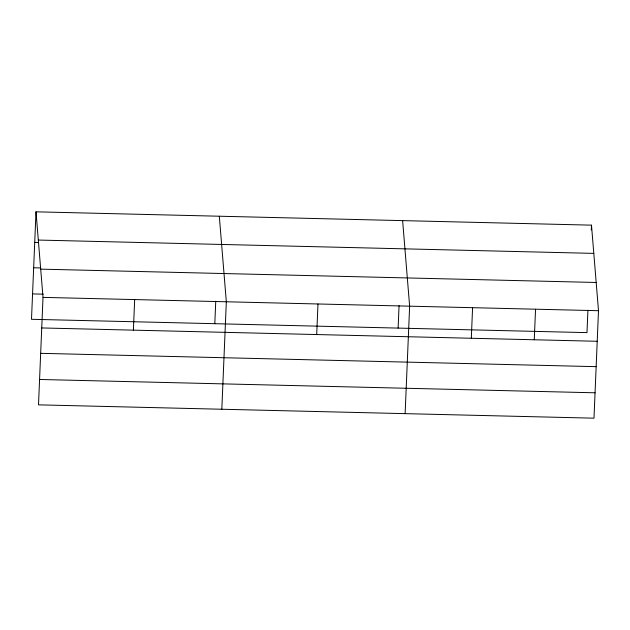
<?xml version="1.0" encoding="UTF-8"?>
<svg xmlns="http://www.w3.org/2000/svg" width="630" height="630" viewBox="0 0 630 630"><rect width="100%" height="100%" fill="white"/><g stroke="black" fill="none" stroke-linecap="round" stroke-linejoin="round"><path stroke-width="0.94" d="M36.005 211.822L43.013 297.376L38.509 404.846L593.995 418.178L598.5 310.708L591.491 225.154L36.005 211.822L31.5 319.292L586.987 332.624L587.924 310.173M133.387 330.151L134.67 299.581M214.806 323.686L215.751 301.242M221.823 409.248L226.327 301.778L219.311 216.224M316.701 334.546L317.977 303.975M398.121 328.088L399.058 305.637M405.129 413.642L409.634 306.18L402.625 220.626M471.311 338.255L472.587 307.692M534.264 339.767L535.547 309.204M591.287 229.934L591.491 225.154M38.32 240.054L593.806 253.386M34.721 242.393L38.627 242.487M33.658 267.766L40.485 267.931M40.698 269.144L596.185 282.476M32.563 293.911L43.289 294.171M43.013 297.376L598.5 310.708M41.73 327.947L597.216 341.279M40.666 353.328L596.153 366.66M39.572 379.473L595.059 392.797"/></g></svg>
